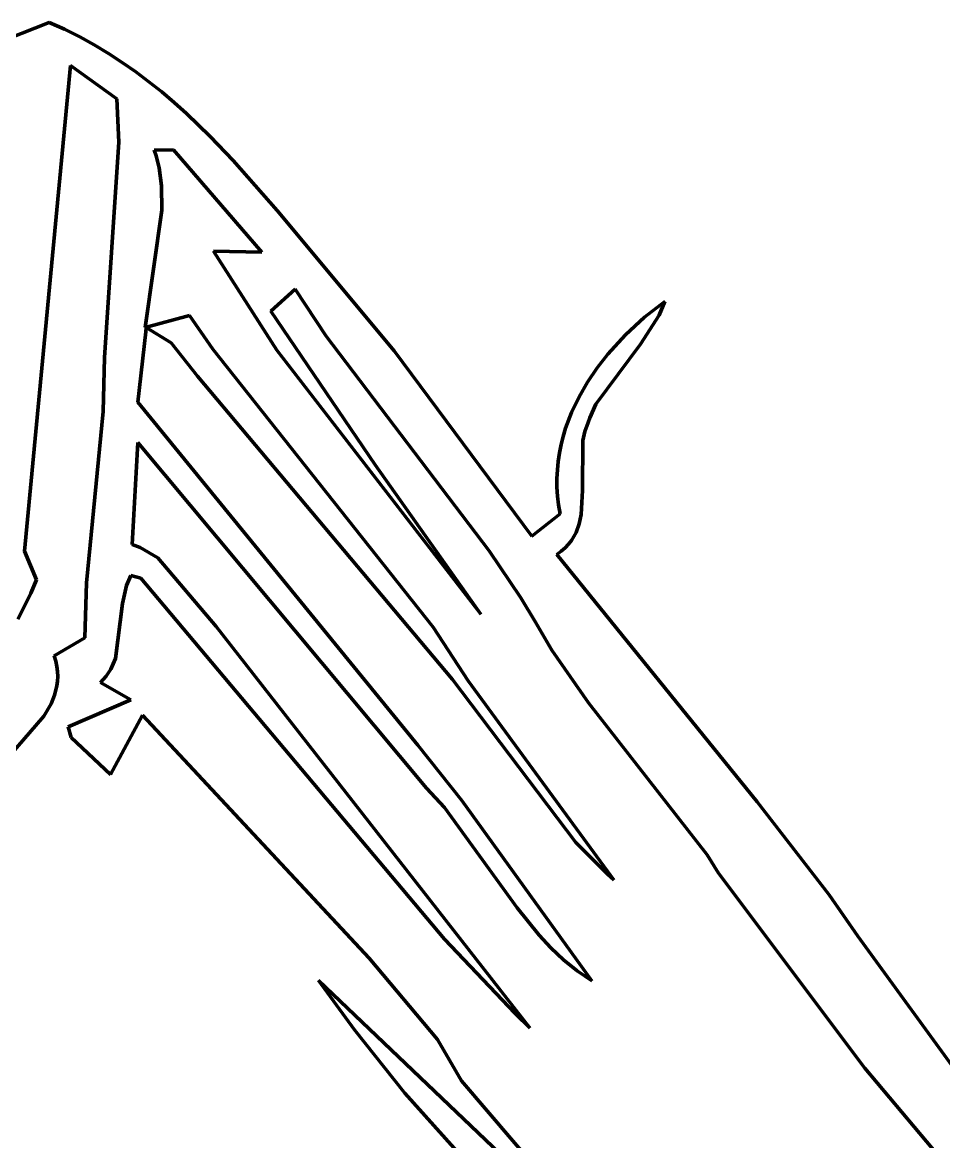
# Model space of a CAD drawing. Header units: millimetres. Extents: x 0 to 14.2, y 0 to 19.5.
# Drawn here: x 10.522 to 11.288, y 9.575 to 10.505 of the extents above; entities that cross this region are included whole.
import ezdxf

# ---------------------------------------------------------------- set-up
doc = ezdxf.new("R2010")
doc.units = ezdxf.units.MM
doc.layers.add('color#010101ff', color=7, linetype='CONTINUOUS', lineweight=100)
doc.layers.add('color#fdfdfdff', color=7, linetype='CONTINUOUS', lineweight=100)

msp = doc.modelspace()

# ---------------------------------------------------------------- linework, layer by layer
at = {"layer": 'color#010101ff'}
for p, q in [((10.49048, 10.4834), (10.54448, 10.50467)), ((10.54448, 10.50467), (10.55731, 10.49892)), ((10.55731, 10.49892), (10.56978, 10.4927)), ((10.56978, 10.4927), (10.5819, 10.48603)), ((10.5819, 10.48603), (10.5937, 10.47895)), ((10.5937, 10.47895), (10.60518, 10.47147)), ((10.60518, 10.47147), (10.61637, 10.46361)), ((10.56203, 10.46879), (10.52389, 10.06526)), ((10.60074, 10.44123), (10.56203, 10.46879)), ((10.61637, 10.46361), (10.62729, 10.4554)), ((10.62729, 10.4554), (10.63794, 10.44687)), ((10.63794, 10.44687), (10.64835, 10.43802)), ((10.60233, 10.40528), (10.60074, 10.44123)), ((10.64835, 10.43802), (10.65854, 10.42889)), ((10.65854, 10.42889), (10.67829, 10.40988)), ((10.59032, 10.22622), (10.60233, 10.40528)), ((10.67829, 10.40988), (10.69734, 10.39)), ((10.64766, 10.39865), (10.6318, 10.39857)), ((10.6318, 10.39857), (10.6334, 10.39368)), ((10.72125, 10.31389), (10.64766, 10.39865)), ((10.6334, 10.39368), (10.63586, 10.38381)), ((10.69734, 10.39), (10.73384, 10.34838)), ((10.63586, 10.38381), (10.63784, 10.36881)), ((10.63784, 10.36881), (10.6379, 10.34853)), ((10.6379, 10.34853), (10.62421, 10.25124)), ((10.73384, 10.34838), (10.83111, 10.2318)), ((10.73358, 10.23224), (10.68083, 10.31471)), ((10.68083, 10.31471), (10.72125, 10.31389)), ((10.7487, 10.28313), (10.72868, 10.26478)), ((10.77455, 10.24399), (10.7487, 10.28313)), ((11.03912, 10.25965), (11.05597, 10.27284)), ((11.05597, 10.27284), (11.05133, 10.26133)), ((10.62421, 10.25124), (10.66104, 10.26109)), ((10.66104, 10.26109), (10.6804, 10.23311)), ((10.72868, 10.26478), (10.81537, 10.13708)), ((11.02323, 10.245), (11.03912, 10.25965)), ((11.05133, 10.26133), (11.0358, 10.23721)), ((10.62466, 10.24768), (10.61803, 10.18914)), ((10.62505, 10.2511), (10.62466, 10.24768)), ((10.6458, 10.23843), (10.62505, 10.2511)), ((10.66758, 10.21081), (10.6458, 10.23843)), ((10.90986, 10.06559), (10.77455, 10.24399)), ((11.00862, 10.22901), (11.02323, 10.245)), ((10.6804, 10.23311), (10.86332, 10.0023)), ((10.90312, 10.01303), (10.73358, 10.23224)), ((10.83111, 10.2318), (10.94536, 10.07785)), ((11.0358, 10.23721), (10.99858, 10.18759)), ((10.99976, 10.21766), (11.00862, 10.22901)), ((10.58923, 10.18133), (10.59032, 10.22622)), ((10.87955, 9.95886), (10.66758, 10.21081)), ((10.99173, 10.20579), (10.99976, 10.21766)), ((10.98461, 10.19345), (10.99173, 10.20579)), ((10.9785, 10.18066), (10.98461, 10.19345)), ((10.61803, 10.18914), (10.85084, 9.90418)), ((10.99858, 10.18759), (10.99347, 10.17621)), ((10.57556, 10.03891), (10.58923, 10.18133)), ((10.97352, 10.16745), (10.9785, 10.18066)), ((10.99347, 10.17621), (10.9921, 10.17222)), ((10.97148, 10.16071), (10.97352, 10.16745)), ((10.98949, 10.16488), (10.98789, 10.15717)), ((10.9921, 10.17222), (10.98949, 10.16488)), ((10.61817, 10.15558), (10.61348, 10.07087)), ((10.85792, 9.8685), (10.61817, 10.15558)), ((10.96976, 10.15387), (10.97148, 10.16071)), ((10.98789, 10.15717), (10.98749, 10.11587)), ((10.96731, 10.13994), (10.96836, 10.14695)), ((10.96836, 10.14695), (10.96976, 10.15387)), ((10.81537, 10.13708), (10.90312, 10.01303)), ((10.96661, 10.13286), (10.96731, 10.13994)), ((10.96627, 10.1257), (10.96661, 10.13286)), ((10.96632, 10.11847), (10.96627, 10.1257)), ((10.96676, 10.11117), (10.96632, 10.11847)), ((10.9676, 10.10382), (10.96676, 10.11117)), ((10.98749, 10.11587), (10.98644, 10.09569)), ((10.96885, 10.0964), (10.9676, 10.10382)), ((10.94536, 10.07785), (10.96885, 10.0964)), ((10.98644, 10.09569), (10.98481, 10.08811)), ((10.98217, 10.08093), (10.98041, 10.07752)), ((10.98481, 10.08811), (10.98217, 10.08093)), ((10.61348, 10.07087), (10.62007, 10.06832)), ((10.97586, 10.07111), (10.97302, 10.06812)), ((10.97831, 10.07424), (10.97586, 10.07111)), ((10.98041, 10.07752), (10.97831, 10.07424)), ((10.52389, 10.06526), (10.53399, 10.04157)), ((10.62007, 10.06832), (10.6348, 10.05977)), ((10.93615, 10.02646), (10.90986, 10.06559)), ((10.96978, 10.0653), (10.96609, 10.06265)), ((10.96609, 10.06265), (11.13274, 9.85697)), ((10.97302, 10.06812), (10.96978, 10.0653)), ((10.6348, 10.05977), (10.6833, 10.00283)), ((10.61241, 10.04504), (10.60865, 10.03691)), ((10.6207, 10.04298), (10.61241, 10.04504)), ((10.87284, 9.74302), (10.6207, 10.04298)), ((10.53399, 10.04157), (10.52912, 10.0305)), ((10.57411, 9.99333), (10.57556, 10.03891)), ((10.60865, 10.03691), (10.60542, 10.02179)), ((10.52912, 10.0305), (10.52391, 10.01964)), ((10.94843, 10.0063), (10.93615, 10.02646)), ((10.52391, 10.01964), (10.5184, 10.00897)), ((10.60542, 10.02179), (10.59953, 9.97618)), ((10.96193, 9.98317), (10.94843, 10.0063)), ((10.6833, 10.00283), (10.94375, 9.66935)), ((10.86332, 10.0023), (10.89251, 9.95755)), ((10.54862, 9.97827), (10.57411, 9.99333)), ((10.54993, 9.97386), (10.54862, 9.97827)), ((10.99251, 9.93946), (10.96193, 9.98317)), ((10.55085, 9.96956), (10.54993, 9.97386)), ((10.55138, 9.96537), (10.55085, 9.96956)), ((10.59953, 9.97618), (10.59561, 9.96718)), ((10.55136, 9.95728), (10.55154, 9.96128)), ((10.55154, 9.96128), (10.55138, 9.96537)), ((10.59192, 9.96157), (10.58721, 9.95635)), ((10.59561, 9.96718), (10.59192, 9.96157)), ((10.54895, 9.94581), (10.55085, 9.95337)), ((10.55085, 9.95337), (10.55136, 9.95728)), ((10.58721, 9.95635), (10.61228, 9.94184)), ((10.98189, 9.82332), (10.87955, 9.95886)), ((10.89251, 9.95755), (11.01352, 9.79229)), ((10.546, 9.93856), (10.54895, 9.94581)), ((10.61228, 9.94184), (10.56019, 9.91945)), ((10.53995, 9.92816), (10.546, 9.93856)), ((11.09098, 9.81295), (10.99251, 9.93946)), ((10.50128, 9.88375), (10.53995, 9.92816)), ((10.59546, 9.87979), (10.62206, 9.92915)), ((10.62206, 9.92915), (10.81039, 9.72718)), ((10.56019, 9.91945), (10.56266, 9.91064)), ((10.56266, 9.91064), (10.59546, 9.87979)), ((10.85084, 9.90418), (10.88726, 9.8581)), ((10.87273, 9.85242), (10.85792, 9.8685)), ((10.88726, 9.8581), (10.99524, 9.70842)), ((11.13274, 9.85697), (11.19236, 9.77986)), ((10.93314, 9.76907), (10.87273, 9.85242)), ((11.00795, 9.79719), (10.98189, 9.82332)), ((11.1006, 9.79791), (11.09098, 9.81295)), ((11.01352, 9.79229), (11.00795, 9.79719)), ((11.22204, 9.63571), (11.1006, 9.79791)), ((11.19236, 9.77986), (11.21629, 9.74556)), ((10.9514, 9.74637), (10.93314, 9.76907)), ((10.96127, 9.73577), (10.9514, 9.74637)), ((11.21629, 9.74556), (11.30563, 9.62252)), ((10.93168, 9.68134), (10.87284, 9.74302)), ((10.97179, 9.72584), (10.96127, 9.73577)), ((10.81039, 9.72718), (10.86695, 9.65953)), ((10.98308, 9.71669), (10.97179, 9.72584)), ((10.76819, 9.70859), (10.79816, 9.66778)), ((10.92482, 9.55912), (10.76819, 9.70859)), ((10.98904, 9.71243), (10.98308, 9.71669)), ((10.99524, 9.70842), (10.98904, 9.71243)), ((10.94375, 9.66935), (10.93168, 9.68134)), ((10.79816, 9.66778), (10.84001, 9.61493)), ((10.86695, 9.65953), (10.88697, 9.62531)), ((11.29552, 9.54864), (11.22204, 9.63571)), ((10.88697, 9.62531), (11.02991, 9.45829)), ((10.84001, 9.61493), (11.0878, 9.33896))]:
    msp.add_line(p, q, dxfattribs=at)
at = {"layer": 'color#fdfdfdff'}
for p, q in [((10.54448, 10.50467), (10.49048, 10.4834)), ((10.55731, 10.49892), (10.54448, 10.50467)), ((10.56978, 10.4927), (10.55731, 10.49892)), ((10.5819, 10.48603), (10.56978, 10.4927)), ((10.5937, 10.47895), (10.5819, 10.48603)), ((10.60518, 10.47147), (10.5937, 10.47895)), ((10.61637, 10.46361), (10.60518, 10.47147)), ((10.52389, 10.06526), (10.56203, 10.46879)), ((10.56203, 10.46879), (10.60074, 10.44123)), ((10.62729, 10.4554), (10.61637, 10.46361)), ((10.63794, 10.44687), (10.62729, 10.4554)), ((10.64835, 10.43802), (10.63794, 10.44687)), ((10.60074, 10.44123), (10.60233, 10.40528)), ((10.65854, 10.42889), (10.64835, 10.43802)), ((10.67829, 10.40988), (10.65854, 10.42889)), ((10.60233, 10.40528), (10.59032, 10.22622)), ((10.69734, 10.39), (10.67829, 10.40988)), ((10.6318, 10.39857), (10.64766, 10.39865)), ((10.6334, 10.39368), (10.6318, 10.39857)), ((10.64766, 10.39865), (10.72125, 10.31389)), ((10.63586, 10.38381), (10.6334, 10.39368)), ((10.73384, 10.34838), (10.69734, 10.39)), ((10.63784, 10.36881), (10.63586, 10.38381)), ((10.6379, 10.34853), (10.63784, 10.36881)), ((10.62421, 10.25124), (10.6379, 10.34853)), ((10.83111, 10.2318), (10.73384, 10.34838)), ((10.72125, 10.31389), (10.68083, 10.31471)), ((10.68083, 10.31471), (10.73358, 10.23224)), ((10.72868, 10.26478), (10.7487, 10.28313)), ((10.7487, 10.28313), (10.77455, 10.24399)), ((11.05597, 10.27284), (11.03912, 10.25965)), ((11.05133, 10.26133), (11.05597, 10.27284)), ((10.66104, 10.26109), (10.62421, 10.25124)), ((10.6804, 10.23311), (10.66104, 10.26109)), ((10.81537, 10.13708), (10.72868, 10.26478)), ((11.03912, 10.25965), (11.02323, 10.245)), ((11.0358, 10.23721), (11.05133, 10.26133)), ((10.61803, 10.18914), (10.62466, 10.24768)), ((10.62466, 10.24768), (10.62505, 10.2511)), ((10.62505, 10.2511), (10.6458, 10.23843)), ((10.6458, 10.23843), (10.66758, 10.21081)), ((10.77455, 10.24399), (10.90986, 10.06559)), ((11.02323, 10.245), (11.00862, 10.22901)), ((10.86332, 10.0023), (10.6804, 10.23311)), ((10.73358, 10.23224), (10.90312, 10.01303)), ((10.94536, 10.07785), (10.83111, 10.2318)), ((10.99858, 10.18759), (11.0358, 10.23721)), ((11.00862, 10.22901), (10.99976, 10.21766)), ((10.59032, 10.22622), (10.58923, 10.18133)), ((10.66758, 10.21081), (10.87955, 9.95886)), ((10.99976, 10.21766), (10.99173, 10.20579)), ((10.99173, 10.20579), (10.98461, 10.19345)), ((10.98461, 10.19345), (10.9785, 10.18066)), ((10.85084, 9.90418), (10.61803, 10.18914)), ((10.99347, 10.17621), (10.99858, 10.18759)), ((10.58923, 10.18133), (10.57556, 10.03891)), ((10.9785, 10.18066), (10.97352, 10.16745)), ((10.9921, 10.17222), (10.99347, 10.17621)), ((10.97352, 10.16745), (10.97148, 10.16071)), ((10.98789, 10.15717), (10.98949, 10.16488)), ((10.98949, 10.16488), (10.9921, 10.17222)), ((10.61348, 10.07087), (10.61817, 10.15558)), ((10.61817, 10.15558), (10.85792, 9.8685)), ((10.97148, 10.16071), (10.96976, 10.15387)), ((10.98749, 10.11587), (10.98789, 10.15717)), ((10.96836, 10.14695), (10.96731, 10.13994)), ((10.96976, 10.15387), (10.96836, 10.14695)), ((10.90312, 10.01303), (10.81537, 10.13708)), ((10.96731, 10.13994), (10.96661, 10.13286)), ((10.96661, 10.13286), (10.96627, 10.1257)), ((10.96627, 10.1257), (10.96632, 10.11847)), ((10.96632, 10.11847), (10.96676, 10.11117)), ((10.96676, 10.11117), (10.9676, 10.10382)), ((10.98644, 10.09569), (10.98749, 10.11587)), ((10.9676, 10.10382), (10.96885, 10.0964)), ((10.96885, 10.0964), (10.94536, 10.07785)), ((10.98481, 10.08811), (10.98644, 10.09569)), ((10.98041, 10.07752), (10.98217, 10.08093)), ((10.98217, 10.08093), (10.98481, 10.08811)), ((10.62007, 10.06832), (10.61348, 10.07087)), ((10.97302, 10.06812), (10.97586, 10.07111)), ((10.97586, 10.07111), (10.97831, 10.07424)), ((10.97831, 10.07424), (10.98041, 10.07752)), ((10.53399, 10.04157), (10.52389, 10.06526)), ((10.6348, 10.05977), (10.62007, 10.06832)), ((10.90986, 10.06559), (10.93615, 10.02646)), ((10.96609, 10.06265), (10.96978, 10.0653)), ((11.13274, 9.85697), (10.96609, 10.06265)), ((10.96978, 10.0653), (10.97302, 10.06812)), ((10.6833, 10.00283), (10.6348, 10.05977)), ((10.60865, 10.03691), (10.61241, 10.04504)), ((10.61241, 10.04504), (10.6207, 10.04298)), ((10.6207, 10.04298), (10.87284, 9.74302)), ((10.52912, 10.0305), (10.53399, 10.04157)), ((10.57556, 10.03891), (10.57411, 9.99333)), ((10.60542, 10.02179), (10.60865, 10.03691)), ((10.52391, 10.01964), (10.52912, 10.0305)), ((10.93615, 10.02646), (10.94843, 10.0063)), ((10.5184, 10.00897), (10.52391, 10.01964)), ((10.59953, 9.97618), (10.60542, 10.02179)), ((10.94843, 10.0063), (10.96193, 9.98317)), ((10.94375, 9.66935), (10.6833, 10.00283)), ((10.89251, 9.95755), (10.86332, 10.0023)), ((10.57411, 9.99333), (10.54862, 9.97827)), ((10.54862, 9.97827), (10.54993, 9.97386)), ((10.96193, 9.98317), (10.99251, 9.93946)), ((10.54993, 9.97386), (10.55085, 9.96956)), ((10.55085, 9.96956), (10.55138, 9.96537)), ((10.59561, 9.96718), (10.59953, 9.97618)), ((10.55154, 9.96128), (10.55136, 9.95728)), ((10.55138, 9.96537), (10.55154, 9.96128)), ((10.58721, 9.95635), (10.59192, 9.96157)), ((10.59192, 9.96157), (10.59561, 9.96718)), ((10.55085, 9.95337), (10.54895, 9.94581)), ((10.55136, 9.95728), (10.55085, 9.95337)), ((10.61228, 9.94184), (10.58721, 9.95635)), ((10.87955, 9.95886), (10.98189, 9.82332)), ((11.01352, 9.79229), (10.89251, 9.95755)), ((10.54895, 9.94581), (10.546, 9.93856)), ((10.56019, 9.91945), (10.61228, 9.94184)), ((10.546, 9.93856), (10.53995, 9.92816)), ((10.99251, 9.93946), (11.09098, 9.81295)), ((10.53995, 9.92816), (10.50128, 9.88375)), ((10.62206, 9.92915), (10.59546, 9.87979)), ((10.81039, 9.72718), (10.62206, 9.92915)), ((10.56266, 9.91064), (10.56019, 9.91945)), ((10.59546, 9.87979), (10.56266, 9.91064)), ((10.88726, 9.8581), (10.85084, 9.90418)), ((10.85792, 9.8685), (10.87273, 9.85242)), ((10.99524, 9.70842), (10.88726, 9.8581)), ((11.19236, 9.77986), (11.13274, 9.85697)), ((10.87273, 9.85242), (10.93314, 9.76907)), ((10.98189, 9.82332), (11.00795, 9.79719)), ((11.09098, 9.81295), (11.1006, 9.79791)), ((11.00795, 9.79719), (11.01352, 9.79229)), ((11.1006, 9.79791), (11.22204, 9.63571)), ((11.21629, 9.74556), (11.19236, 9.77986)), ((10.93314, 9.76907), (10.9514, 9.74637)), ((10.9514, 9.74637), (10.96127, 9.73577)), ((11.30563, 9.62252), (11.21629, 9.74556)), ((10.87284, 9.74302), (10.93168, 9.68134)), ((10.96127, 9.73577), (10.97179, 9.72584)), ((10.86695, 9.65953), (10.81039, 9.72718)), ((10.97179, 9.72584), (10.98308, 9.71669)), ((10.76819, 9.70859), (10.92482, 9.55912)), ((10.79816, 9.66778), (10.76819, 9.70859)), ((10.98308, 9.71669), (10.98904, 9.71243)), ((10.98904, 9.71243), (10.99524, 9.70842)), ((10.93168, 9.68134), (10.94375, 9.66935)), ((10.84001, 9.61493), (10.79816, 9.66778)), ((10.88697, 9.62531), (10.86695, 9.65953)), ((11.22204, 9.63571), (11.29552, 9.54864)), ((11.02991, 9.45829), (10.88697, 9.62531)), ((11.0878, 9.33896), (10.84001, 9.61493))]:
    msp.add_line(p, q, dxfattribs=at)

doc.saveas('drawing.dxf')
